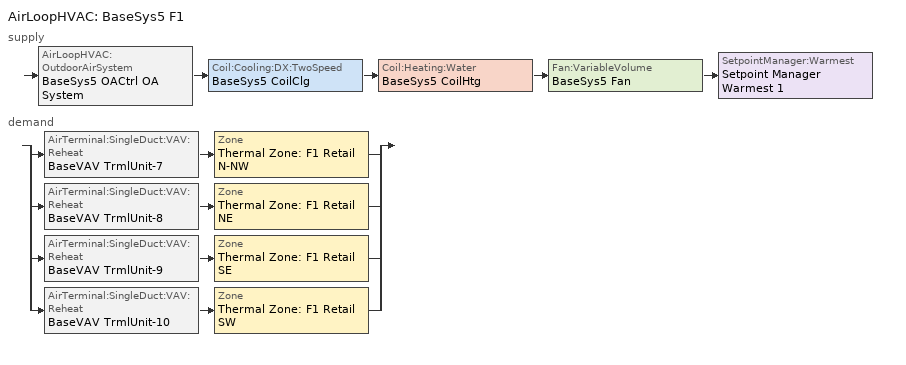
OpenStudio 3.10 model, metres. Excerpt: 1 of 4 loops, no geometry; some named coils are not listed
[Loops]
AirLoopHVAC 'BaseSys5 F1'
 supply: AirLoopHVAC:OutdoorAirSystem 'BaseSys5 OACtrl OA System' > Coil:Cooling:DX:TwoSpeed 'BaseSys5 CoilClg' > Coil:Heating:Water 'BaseSys5 CoilHtg' > Fan:VariableVolume 'BaseSys5 Fan' > SetpointManager:Warmest 'Setpoint Manager Warmest 1'
 demand: split
  | AirTerminal:SingleDuct:VAV:Reheat 'BaseVAV TrmlUnit-7' > Zone 'Thermal Zone: F1 Retail N-NW'
  | AirTerminal:SingleDuct:VAV:Reheat 'BaseVAV TrmlUnit-8' > Zone 'Thermal Zone: F1 Retail NE'
  | AirTerminal:SingleDuct:VAV:Reheat 'BaseVAV TrmlUnit-9' > Zone 'Thermal Zone: F1 Retail SE'
  | AirTerminal:SingleDuct:VAV:Reheat 'BaseVAV TrmlUnit-10' > Zone 'Thermal Zone: F1 Retail SW'
[Sizing:Zone] Zone Cooling Design Supply Air Temperature Input Method=TemperatureDifference; Zone Cooling Design Supply Air Temperature {C}=14; Zone Cooling Design Supply Air Temperature Difference {deltaC}=11.1111; Zone Heating Design Supply Air Temperature Input Method=TemperatureDifference; Zone Heating Design Supply Air Temperature {C}=40; Zone Heating Design Supply Air Temperature Difference {deltaC}=13.8889; Zone Cooling Design Supply Air Humidity Ratio {kg-H2O/kg-air}=0.0085; Zone Heating Design Supply Air Humidity Ratio {kg-H2O/kg-air}=0.008; Zone Heating Sizing Factor=1; Zone Cooling Sizing Factor=1; Cooling Design Air Flow Method=DesignDay; Cooling Minimum Air Flow per Zone Floor Area {m3/s-m2}=0; Cooling Minimum Air Flow {m3/s}=0; Cooling Minimum Air Flow Fraction=0; Heating Design Air Flow Method=DesignDayWithLimit; Heating Maximum Air Flow per Zone Floor Area {m3/s-m2}=0; Heating Maximum Air Flow {m3/s}=0; Heating Maximum Air Flow Fraction=0.5; Account for Dedicated Outdoor Air System=No; Dedicated Outdoor Air System Control Strategy=NeutralSupplyAir; Dedicated Outdoor Air Low Setpoint Temperature for Design {C}=autosize; Dedicated Outdoor Air High Setpoint Temperature for Design {C}=autosize; Zone Load Sizing Method=Sensible Load Only No Latent Load; Zone Latent Cooling Design Supply Air Humidity Ratio Input Method=HumidityRatioDifference; Zone Cooling Design Supply Air Humidity Ratio Difference {kgWater/kgDryAir}=0.005; Zone Latent Heating Design Supply Air Humidity Ratio Input Method=HumidityRatioDifference; Zone Humidification Design Supply Air Humidity Ratio Difference {kgWater/kgDryAir}=0.005; Sizing Option=Coincident
Thermal Zone: F1 Retail N-NW; Thermal Zone: F1 Retail NE; Thermal Zone: F1 Retail SE; Thermal Zone: F1 Retail SW
[Zone equipment]
Thermal Zone: F1 Retail N-NW: BaseVAV TrmlUnit-7
Thermal Zone: F1 Retail NE: BaseVAV TrmlUnit-8
Thermal Zone: F1 Retail SE: BaseVAV TrmlUnit-9
Thermal Zone: F1 Retail SW: BaseVAV TrmlUnit-10
[AirLoopHVAC]
BaseSys5 F1: Availability Schedule=RetailHVACAvail; Design Supply Air Flow Rate {m3/s}=autosize; Design Return Air Flow Fraction of Supply Air Flow=1
[Sizing:System]
BaseSys5 F1: Central Heating Maximum System Air Flow Ratio=0; Preheat Design Temperature {C}=5.68434e-14; Preheat Design Humidity Ratio {kg-H2O/kg-Air}=0; Precool Design Temperature {C}=5.68434e-14; Precool Design Humidity Ratio {kg-H2O/kg-Air}=0; Central Cooling Design Supply Air Temperature {C}=12.7778; Central Heating Design Supply Air Temperature {C}=15.5556; Sizing Option=Coincident; 100% Outdoor Air in Cooling=No; 100% Outdoor Air in Heating=No; Central Cooling Design Supply Air Humidity Ratio {kg-H2O/kg-Air}=0.0085; Central Heating Design Supply Air Humidity Ratio {kg-H2O/kg-Air}=0.008; Zone Maximum Outdoor Air Fraction=1; Cooling Supply Air Flow Rate Per Floor Area {m3/s-m2}=0.00996765; Cooling Fraction of Autosized Cooling Supply Air Flow Rate=1; Cooling Supply Air Flow Rate Per Unit Cooling Capacity {m3/s-W}=3.94755e-05; Heating Supply Air Flow Rate Per Floor Area {m3/s-m2}=0.00996765; Heating Fraction of Autosized Heating Supply Air Flow Rate=1; Heating Fraction of Autosized Cooling Supply Air Flow Rate=1; Heating Supply Air Flow Rate Per Unit Heating Capacity {m3/s-W}=3.15882e-05; Cooling Design Capacity Method=CoolingDesignCapacity; Cooling Design Capacity {W}=autosize; Cooling Design Capacity Per Floor Area {W/m2}=234.7; Fraction of Autosized Cooling Design Capacity=1; Heating Design Capacity Method=HeatingDesignCapacity; Heating Design Capacity {W}=autosize; Heating Design Capacity Per Floor Area {W/m2}=157; Fraction of Autosized Heating Design Capacity=1; Central Cooling Capacity Control Method=OnOff; Occupant Diversity=autosize
[Fan:VariableVolume]
BaseSys5 Fan: Availability Schedule=Always On Discrete; Fan Total Efficiency=0.6084; Pressure Rise {Pa}=1220.1; Maximum Flow Rate {m3/s}=Autosize; Fan Power Minimum Flow Rate Input Method=FixedFlowRate; Fan Power Minimum Flow Fraction=0; Fan Power Minimum Air Flow Rate {m3/s}=2.11966; Motor Efficiency=0.936; Motor In Airstream Fraction=1; Fan Power Coefficient 1=0.04076; Fan Power Coefficient 2=0.088045; Fan Power Coefficient 3=-0.072926; Fan Power Coefficient 4=0.94374; Fan Power Coefficient 5=0
[Coil:Cooling:DX:TwoSpeed]
BaseSys5 CoilClg: Availability Schedule=Always On Discrete; Rated High Speed Total Cooling Capacity {W}=Autosize; Rated High Speed Sensible Heat Ratio=Autosize; Rated High Speed COP {W/W}=3.42235; Rated High Speed Air Flow Rate {m3/s}=Autosize; Rated High Speed Evaporator Fan Power Per Volume Flow Rate 2017 {W/(m3/s)}=773.3; Rated High Speed Evaporator Fan Power Per Volume Flow Rate 2023 {W/(m3/s)}=934.4; Unit Internal Static Air Pressure {Pa}=773.3; Total Cooling Capacity Function of Temperature Curve=CoilClgDXQRatio_fTwbToadbSI; Total Cooling Capacity Function of Flow Fraction Curve=CoilClgDXSnglQRatio_fCFMRatio; Energy Input Ratio Function of Temperature Curve=CoilClgDXEIRRatio_fTwbToadbSI; Energy Input Ratio Function of Flow Fraction Curve=CoilClgDXDblEIRRatio_fCFMRatio; Part Load Fraction Correlation Curve=CoilClgDXEIRRatio_fQFrac; Rated Low Speed Total Cooling Capacity {W}=Autosize; Rated Low Speed Sensible Heat Ratio=Autosize; Rated Low Speed COP {W/W}=3.42235; Rated Low Speed Air Flow Rate {m3/s}=Autosize; Rated Low Speed Evaporator Fan Power Per Volume Flow Rate 2017 {W/(m3/s)}=773.3; Rated Low Speed Evaporator Fan Power Per Volume Flow Rate 2023 {W/(m3/s)}=934.4; Low Speed Total Cooling Capacity Function of Temperature Curve=CoilClgDXQRatio_fTwbToadbSI 1; Low Speed Energy Input Ratio Function of Temperature Curve=CoilClgDXEIRRatio_fTwbToadbSI 1; Condenser Type=AirCooled; Minimum Outdoor Dry-Bulb Temperature for Compressor Operation {C}=-25; High Speed Evaporative Condenser Effectiveness=0.9; High Speed Evaporative Condenser Air Flow Rate {m3/s}=Autosize; High Speed Evaporative Condenser Pump Rated Power Consumption {W}=Autosize; Low Speed Evaporative Condenser Effectiveness=0.9; Low Speed Evaporative Condenser Air Flow Rate {m3/s}=Autosize; Low Speed Evaporative Condenser Pump Rated Power Consumption {W}=Autosize; Basin Heater Capacity {W/K}=0; Basin Heater Setpoint Temperature {C}=2
[Controller:OutdoorAir]
BaseSys5 OACtrl: Minimum Outdoor Air Flow Rate {m3/s}=0; Maximum Outdoor Air Flow Rate {m3/s}=Autosize; Economizer Control Type=DifferentialDryBulb; Economizer Control Action Type=ModulateFlow; Economizer Maximum Limit Enthalpy {J/kg}=116300; Lockout Type=NoLockout; Minimum Limit Type=FixedMinimum; Minimum Outdoor Air Schedule=BaseSys5 OACtrl Schedule; Maximum Fraction of Outdoor Air Schedule=BaseSys5 OACtrl Max OA Schedule; Controller Mechanical Ventilation=BaseSys5 OACtrl Mech Vent Controller; High Humidity Control=No; High Humidity Outdoor Air Flow Ratio=1; Control High Indoor Humidity Based on Outdoor Humidity Ratio=Yes; Heat Recovery Bypass Control Type=BypassWhenWithinEconomizerLimits; Economizer Operation Staging=InterlockedWithMechanicalCooling
[Controller:MechanicalVentilation]
BaseSys5 OACtrl Mech Vent Controller: Availability Schedule=Always On Discrete
[AirLoopHVAC:OutdoorAirSystem]
BaseSys5 OACtrl OA System: Controller=BaseSys5 OACtrl
[SetpointManager:Warmest]
Setpoint Manager Warmest 1: Control Variable=Temperature; Minimum Setpoint Temperature {C}=12.7778; Maximum Setpoint Temperature {C}=15.5556; Strategy=MaximumTemperature; Setpoint Node or NodeList=BaseSys5 Fan Outlet Node
[AirTerminal:SingleDuct:VAV:Reheat] Availability Schedule=Always On Discrete; Maximum Air Flow Rate {m3/s}=AutoSize; Zone Minimum Air Flow Input Method=FixedFlowRate; Constant Minimum Air Flow Fraction=0.3; Maximum Hot Water or Steam Flow Rate {m3/s}=AutoSize; Minimum Hot Water or Steam Flow Rate {m3/s}=0; Convergence Tolerance=0.001; Damper Heating Action=Reverse; Maximum Flow Fraction During Reheat=0.5; Maximum Reheat Air Temperature {C}=35; Control For Outdoor Air=No
Name | Fixed Minimum Air Flow Rate {m3/s} | Reheat Coil
BaseVAV TrmlUnit-7 | 0.720272 | BaseVAVBox CoilHtg-7
BaseVAV TrmlUnit-8 | 0.519897 | BaseVAVBox CoilHtg-8
BaseVAV TrmlUnit-9 | 0.346598 | BaseVAVBox CoilHtg-9
BaseVAV TrmlUnit-10 | 0.532895 | BaseVAVBox CoilHtg-10
[Curve:Biquadratic] Minimum Value of x=13.89; Maximum Value of x=25; Minimum Value of y=23.89; Maximum Value of y=46.11; Minimum Curve Output=0.77
Name | Coefficient1 Constant | Coefficient2 x | Coefficient3 x**2 | Coefficient4 y | Coefficient5 y**2 | Coefficient6 x*y | Maximum Curve Output
CoilClgDXQRatio_fTwbToadbSI; CoilClgDXQRatio_fTwbToadbSI 1 | 0.86779 | 0.014245 | 0.000554 | -0.007569 | 3.2e-05 | -0.000191 | 1.29
CoilClgDXEIRRatio_fTwbToadbSI; CoilClgDXEIRRatio_fTwbToadbSI 1 | 0.116709 | 0.028458 | -0.000411 | 0.021422 | 0.000162 | -0.00068 | 1.33
[Curve:Cubic]
Name | Coefficient1 Constant | Coefficient2 x | Coefficient3 x**2 | Coefficient4 x**3 | Minimum Value of x | Maximum Value of x | Minimum Curve Output | Maximum Curve Output
CoilClgDXEIRRatio_fQFrac | 0 | 5.1091 | -8.5515 | 4.4744 | 0.7 | 1 | 0.92 | 1
CoilClgDXDblEIRRatio_fCFMRatio | 1.00795 | 0.345441 | -0.692289 | 0.338899 | 0 | 100
[Curve:Quadratic]
CoilClgDXSnglQRatio_fCFMRatio: Coefficient1 Constant=0.8; Coefficient2 x=0.2; Coefficient3 x**2=0; Minimum Value of x=0; Maximum Value of x=100; Minimum Curve Output=0.8
[Schedule:Day]
RetailHVACAvailSun; BaseSys5 OACtrl Schedule Week 1 Sunday; BaseSys5 OACtrl Schedule Week 1 Holiday; BaseSys5 OACtrl Schedule Week 1 Custom 1; BaseSys5 OACtrl Schedule Week 1 Custom 2: 1, 0, 0, 2, 0, 0, 3, 0, 0, 4, 0, 0, 5, 0, 0, 6, 0, 0, 7, 0, 0, 8, 0, 0, 9, 0, 1, 10, 0, 1, 11, 0, 1, 12, 0, 1, 13, 0, 1, 14, 0, 1, 15, 0, 1, 16, 0, 1, 17, 0, 1, 18, 0, 1, 19, 0, 1, 20, 0, 0, 21, 0, 0, 22, 0, 0, 23, 0, 0, 24, 0, 0
RetailHVACAvailWD; BaseSys5 OACtrl Schedule Week 1 Monday; BaseSys5 OACtrl Schedule Week 1 Tuesday; BaseSys5 OACtrl Schedule Week 1 Wednesday; BaseSys5 OACtrl Schedule Week 1 Thursday; BaseSys5 OACtrl Schedule Week 1 Friday: 1, 0, 0, 2, 0, 0, 3, 0, 0, 4, 0, 0, 5, 0, 0, 6, 0, 0, 7, 0, 1, 8, 0, 1, 9, 0, 1, 10, 0, 1, 11, 0, 1, 12, 0, 1, 13, 0, 1, 14, 0, 1, 15, 0, 1, 16, 0, 1, 17, 0, 1, 18, 0, 1, 19, 0, 1, 20, 0, 1, 21, 0, 1, 22, 0, 0, 23, 0, 0, 24, 0, 0
RetailHVACAvailSat; BaseSys5 OACtrl Schedule Week 1 Saturday: 1, 0, 0, 2, 0, 0, 3, 0, 0, 4, 0, 0, 5, 0, 0, 6, 0, 0, 7, 0, 1, 8, 0, 1, 9, 0, 1, 10, 0, 1, 11, 0, 1, 12, 0, 1, 13, 0, 1, 14, 0, 1, 15, 0, 1, 16, 0, 1, 17, 0, 1, 18, 0, 1, 19, 0, 1, 20, 0, 1, 21, 0, 1, 22, 0, 1, 23, 0, 0, 24, 0, 0
AllOnHVACAvailDay; BaseSys5 OACtrl Schedule Week 1 Summer; BaseSys5 OACtrl Schedule Week 1 Winter: 1, 0, 1, 2, 0, 1, 3, 0, 1, 4, 0, 1, 5, 0, 1, 6, 0, 1, 7, 0, 1, 8, 0, 1, 9, 0, 1, 10, 0, 1, 11, 0, 1, 12, 0, 1, 13, 0, 1, 14, 0, 1, 15, 0, 1, 16, 0, 1, 17, 0, 1, 18, 0, 1, 19, 0, 1, 20, 0, 1, 21, 0, 1, 22, 0, 1, 23, 0, 1, 24, 0, 1
BaseSys5 OACtrl Max OA Schedule Day Schedule: 24, 0, 1
[Schedule:Week]
RetailHVACAvailWk: RetailHVACAvailSun, RetailHVACAvailWD, RetailHVACAvailWD, RetailHVACAvailWD, RetailHVACAvailWD, RetailHVACAvailWD, RetailHVACAvailSat, RetailHVACAvailSun, AllOnHVACAvailDay, AllOnHVACAvailDay, RetailHVACAvailSun, RetailHVACAvailSun
BaseSys5 OACtrl Schedule Week 1: BaseSys5 OACtrl Schedule Week 1 Sunday, BaseSys5 OACtrl Schedule Week 1 Monday, BaseSys5 OACtrl Schedule Week 1 Tuesday, BaseSys5 OACtrl Schedule Week 1 Wednesday, BaseSys5 OACtrl Schedule Week 1 Thursday, BaseSys5 OACtrl Schedule Week 1 Friday, BaseSys5 OACtrl Schedule Week 1 Saturday, BaseSys5 OACtrl Schedule Week 1 Holiday, BaseSys5 OACtrl Schedule Week 1 Summer, BaseSys5 OACtrl Schedule Week 1 Winter, BaseSys5 OACtrl Schedule Week 1 Custom 1, BaseSys5 OACtrl Schedule Week 1 Custom 2
[Schedule:Year]
RetailHVACAvail: 12, 31, RetailHVACAvailWk
BaseSys5 OACtrl Schedule: 12, 31, BaseSys5 OACtrl Schedule Week 1
[Schedule:Ruleset]
BaseSys5 OACtrl Max OA Schedule: Default Day Schedule=BaseSys5 OACtrl Max OA Schedule Day Schedule
[Schedule:Constant]
Always On Discrete: Value=1
